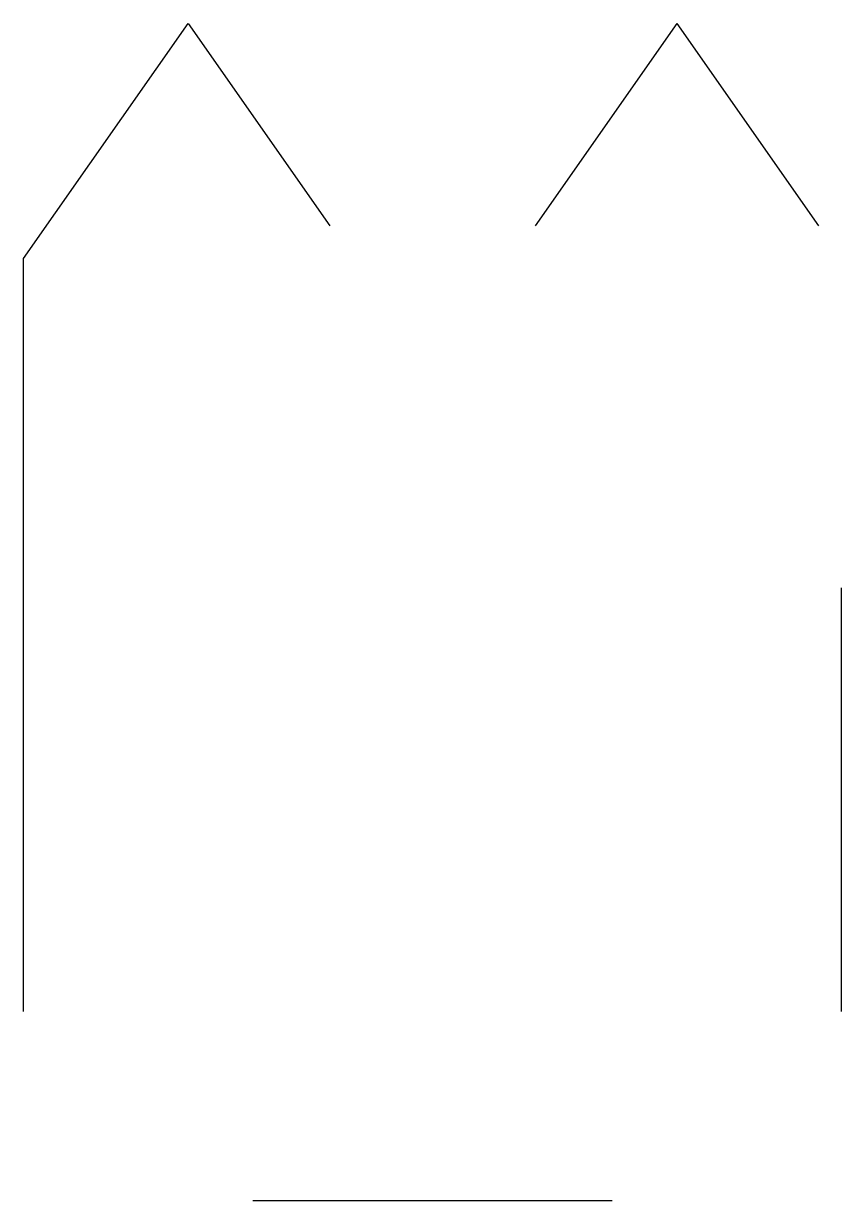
# Model space of a CAD drawing. Header units: millimetres. Extents: x -20.5 to 20.5, y -27.6 to 31.4.
import ezdxf

# ---------------------------------------------------------------- set-up
doc = ezdxf.new("R2010")
doc.units = ezdxf.units.MM
doc.layers.add('Sketch', color=7, linetype='CONTINUOUS')

msp = doc.modelspace()

# ---------------------------------------------------------------- linework, layer by layer
at = {"layer": 'Sketch'}
for p, q in [((-20.5, 19.6232), (-12.25, 31.4054)), ((-12.25, 31.4054), (-5.14715, 21.2615)), ((12.25, 31.4054), (5.14715, 21.2615)), ((12.25, 31.4054), (19.3528, 21.2615)), ((-20.5, -18.1232), (-20.5, 19.6232)), ((20.5, -18.1232), (20.5, 3.12317)), ((-9, -27.5946), (9, -27.5946))]:
    msp.add_line(p, q, dxfattribs=at)

doc.saveas('drawing.dxf')
